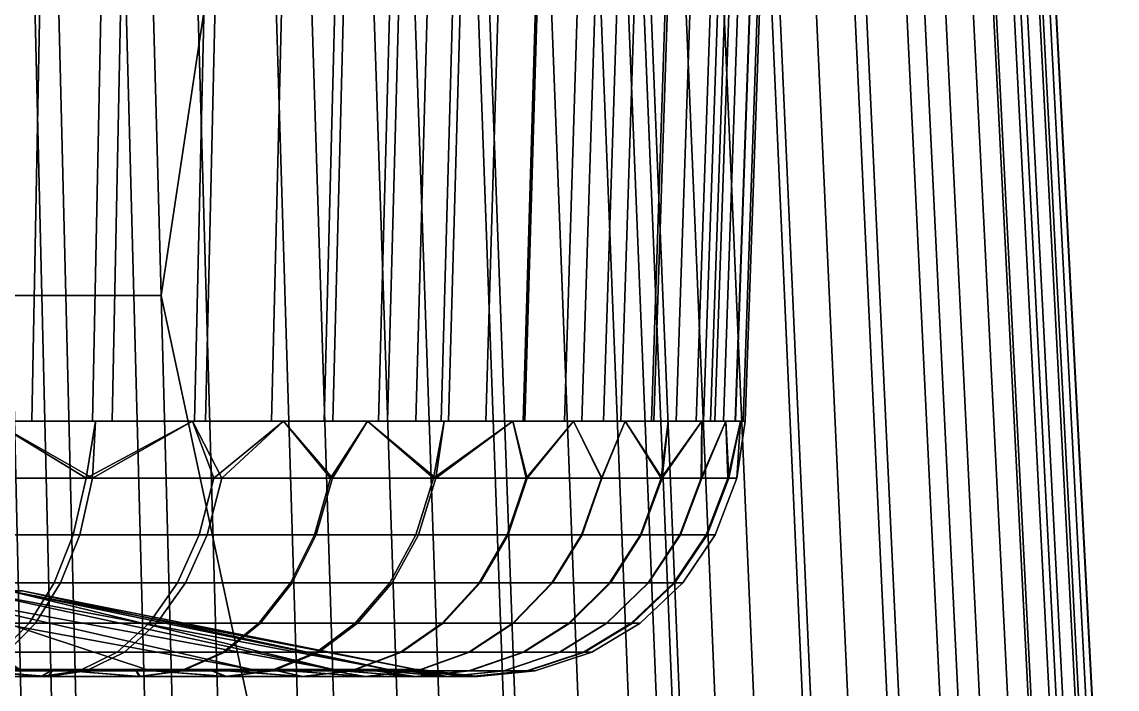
# Model space of a CAD drawing. Extents: x -14.7 to 14.7, y -21.5 to 0.1.
# Drawn here: x 6.45 to 14.72, y -17.12 to -12.08 of the extents above; entities that cross this region are included whole.
import ezdxf

# ---------------------------------------------------------------- set-up
doc = ezdxf.new("R2010")
doc.units = 0
doc.header["$MEASUREMENT"] = 0
doc.layers.add('IGES LEVEL 0', color=9, linetype='CONTINUOUS')

msp = doc.modelspace()

# ---------------------------------------------------------------- linework, layer by layer
at = {"layer": 'IGES LEVEL 0'}
for points in [[(5.6625, -14.15, 13.22), (5.5259, -7.5314, 12.9011), (6.4384, -7.5314, 12.4708), (6.5975, -14.15, 12.779)], [(6.5215, -20.7685, -13.206), (6.2143, -7.5314, -12.584), (5.8006, -7.5314, -12.78), (6.0873, -20.7685, -13.4117)], [(6.943, -20.7685, -12.9894), (6.6159, -7.5314, -12.3776), (6.2143, -7.5314, -12.584), (6.5215, -20.7685, -13.206)], [(6.5975, -14.15, 12.779), (6.4384, -7.5314, 12.4708), (7.3177, -7.5314, 11.9761), (7.4985, -14.15, 12.2721)], [(7.4695, -20.7685, -12.6939), (7.1177, -7.5314, -12.096), (6.6159, -7.5314, -12.3776), (6.943, -20.7685, -12.9894)], [(8.029, -20.7685, -12.3476), (7.6508, -7.5314, -11.766), (7.1177, -7.5314, -12.096), (7.4695, -20.7685, -12.6939)], [(7.4985, -14.15, 12.2721), (7.3177, -7.5314, 11.9761), (8.4956, -7.5314, 11.1714)], [(8.4956, -7.5314, 11.1714), (8.9155, -20.7685, 11.7236), (7.4985, -14.15, 12.2721)], [(8.6385, -20.7685, -11.9292), (8.2316, -7.5314, -11.3673), (7.6508, -7.5314, -11.766), (8.029, -20.7685, -12.3476)], [(9.4004, -20.7685, -11.3385), (8.9576, -7.5314, -10.8044), (8.2316, -7.5314, -11.3673), (8.6385, -20.7685, -11.9292)], [(8.9155, -20.7685, 11.7236), (8.4956, -7.5314, 11.1714), (9.2627, -7.5314, 10.5441), (9.7205, -20.7685, 11.0653)], [(10.2147, -20.7685, -10.6108), (9.7336, -7.5314, -10.111), (8.9576, -7.5314, -10.8044), (9.4004, -20.7685, -11.3385)], [(9.7205, -20.7685, 11.0653), (9.2627, -7.5314, 10.5441), (9.8163, -7.5314, 10.0307), (10.3015, -20.7685, 10.5265)], [(11.562, -20.7685, -9.124), (11.0174, -7.5314, -8.6943), (9.7336, -7.5314, -10.111), (10.2147, -20.7685, -10.6108)], [(10.3015, -20.7685, 10.5265), (9.8163, -7.5314, 10.0307), (10.2773, -7.5314, 9.5578), (10.7853, -20.7685, 10.0302)], [(10.7853, -20.7685, 10.0302), (10.2773, -7.5314, 9.5578), (10.6457, -7.5314, 9.1457), (11.1719, -20.7685, 9.5978)], [(11.1719, -20.7685, 9.5978), (10.6457, -7.5314, 9.1457), (10.849, -7.5314, 8.9036), (11.3853, -20.7685, 9.3437)], [(11.3853, -20.7685, 9.3437), (10.849, -7.5314, 8.9036), (10.9653, -7.5314, 8.76), (11.5073, -20.7685, 9.193)], [(11.5073, -20.7685, 9.193), (10.9653, -7.5314, 8.76), (11.2761, -7.5314, 8.3561), (11.8335, -20.7685, 8.7691)], [(12.5672, -20.7685, -7.6808), (11.9753, -7.5314, -7.319), (11.0174, -7.5314, -8.6943), (11.562, -20.7685, -9.124)], [(11.8335, -20.7685, 8.7691), (11.2761, -7.5314, 8.3561), (11.559, -7.5314, 7.9602), (12.1303, -20.7685, 8.3536)], [(12.1303, -20.7685, 8.3536), (11.559, -7.5314, 7.9602), (11.9137, -7.5314, 7.4188), (12.5026, -20.7685, 7.7855)], [(12.5026, -20.7685, 7.7855), (11.9137, -7.5314, 7.4188), (12.245, -7.5314, 6.8581), (12.8503, -20.7685, 7.1971)], [(13.1518, -20.7685, -6.6301), (12.5323, -7.5314, -6.3179), (11.9753, -7.5314, -7.319), (12.5672, -20.7685, -7.6808)], [(12.8503, -20.7685, 7.1971), (12.245, -7.5314, 6.8581), (12.6173, -7.5314, 6.1463), (13.241, -20.7685, 6.4501)], [(13.5562, -20.7685, -5.7583), (12.9177, -7.5314, -5.4871), (12.5323, -7.5314, -6.3179), (13.1518, -20.7685, -6.6301)], [(13.241, -20.7685, 6.4501), (12.6173, -7.5314, 6.1463), (13.0497, -7.5314, 5.1653), (13.6947, -20.7685, 5.4206)], [(13.858, -20.7685, -4.9884), (13.2053, -7.5314, -4.7534), (12.9177, -7.5314, -5.4871), (13.5562, -20.7685, -5.7583)], [(13.6947, -20.7685, 5.4206), (13.0497, -7.5314, 5.1653), (13.5612, -7.5314, 3.6149), (14.2315, -20.7685, 3.7936)], [(14.0738, -20.7685, -4.3424), (13.4109, -7.5314, -4.1379), (13.2053, -7.5314, -4.7534), (13.858, -20.7685, -4.9884)], [(14.2526, -20.7685, -3.7139), (13.5813, -7.5314, -3.5389), (13.4109, -7.5314, -4.1379), (14.0738, -20.7685, -4.3424)], [(14.2315, -20.7685, 3.7936), (13.5612, -7.5314, 3.6149), (13.9277, -7.5314, 1.7301), (14.6162, -20.7685, 1.8156)], [(14.3921, -20.7685, -3.1297), (13.7142, -7.5314, -2.9823), (13.5813, -7.5314, -3.5389), (14.2526, -20.7685, -3.7139)], [(14.4455, -20.7685, -2.8734), (13.7651, -7.5314, -2.738), (13.7142, -7.5314, -2.9823), (14.3921, -20.7685, -3.1297)], [(14.4965, -20.7685, -2.6038), (13.8137, -7.5314, -2.4812), (13.7651, -7.5314, -2.738), (14.4455, -20.7685, -2.8734)], [(14.5917, -20.7685, -2.0026), (13.9044, -7.5314, -1.9083), (13.8137, -7.5314, -2.4812), (14.4965, -20.7685, -2.6038)], [(14.6723, -20.7685, -1.2853), (13.9812, -7.5314, -1.2247), (13.9044, -7.5314, -1.9083), (14.5917, -20.7685, -2.0026)], [(14.6162, -20.7685, 1.8156), (13.9277, -7.5314, 1.7301), (14.0282, -7.5314, 0.4279), (14.7216, -20.7685, 0.449)], [(14.7188, -20.7685, -0.5337), (14.0255, -7.5314, -0.5086), (13.9812, -7.5314, -1.2247), (14.6723, -20.7685, -1.2853)], [(14.7216, -20.7685, 0.449), (14.0282, -7.5314, 0.4279), (14.0255, -7.5314, -0.5086), (14.7188, -20.7685, -0.5337)], [(5.9205, -11.2809, -10.4906), (5.855, -15.098, -10.3745), (6.9808, -15.098, -9.6529), (7.0589, -11.2809, -9.7609)], [(6.5964, -11.2809, 10.0792), (6.5234, -15.098, 9.9677), (5.9967, -15.098, 10.2932), (6.0638, -11.2809, 10.4084)], [(7.208, -11.2809, 9.6514), (7.1282, -15.098, 9.5446), (6.5234, -15.098, 9.9677), (6.5964, -11.2809, 10.0792)], [(7.0589, -11.2809, -9.7609), (6.9808, -15.098, -9.6529), (7.7517, -15.098, -9.0455), (7.8384, -11.2809, -9.1467)], [(7.9222, -11.2809, 9.0743), (7.8345, -15.098, 8.9739), (7.1282, -15.098, 9.5446), (7.208, -11.2809, 9.6514)], [(7.8384, -11.2809, -9.1467), (7.7517, -15.098, -9.0455), (8.332, -15.098, -8.514), (8.4253, -11.2809, -8.6092)], [(8.8289, -11.2809, 8.1948), (8.7312, -15.098, 8.1041), (7.8345, -15.098, 8.9739), (7.9222, -11.2809, 9.0743)], [(8.4253, -11.2809, -8.6092), (8.332, -15.098, -8.514), (8.7952, -15.098, -8.0346), (8.8936, -11.2809, -8.1245)], [(9.7217, -11.2809, 7.1128), (9.6141, -15.098, 7.0341), (8.7312, -15.098, 8.1041), (8.8289, -11.2809, 8.1948)], [(8.8936, -11.2809, -8.1245), (8.7952, -15.098, -8.0346), (9.1414, -15.098, -7.6383), (9.2437, -11.2809, -7.7238)], [(9.2437, -11.2809, -7.7238), (9.1414, -15.098, -7.6383), (9.2086, -15.098, -7.5573), (9.3116, -11.2809, -7.6418)], [(9.3116, -11.2809, -7.6418), (9.2086, -15.098, -7.5573), (9.4234, -15.098, -7.2876), (9.5289, -11.2809, -7.3691)], [(9.5289, -11.2809, -7.3691), (9.4234, -15.098, -7.2876), (9.671, -15.098, -6.9557), (9.7792, -11.2809, -7.0335)], [(10.3609, -11.2809, 6.1445), (10.2463, -15.098, 6.0765), (9.6141, -15.098, 7.0341), (9.7217, -11.2809, 7.1128)], [(9.7792, -11.2809, -7.0335), (9.671, -15.098, -6.9557), (9.9536, -15.098, -6.5449), (10.065, -11.2809, -6.6182)], [(10.065, -11.2809, -6.6182), (9.9536, -15.098, -6.5449), (10.2332, -15.098, -6.0985), (10.3477, -11.2809, -6.1667)], [(10.3477, -11.2809, -6.1667), (10.2332, -15.098, -6.0985), (10.5469, -15.098, -5.5384), (10.6649, -11.2809, -5.6004)], [(10.7983, -11.2809, 5.3387), (10.6788, -15.098, 5.2796), (10.2463, -15.098, 6.0765), (10.3609, -11.2809, 6.1445)], [(10.6649, -11.2809, -5.6004), (10.5469, -15.098, -5.5384), (10.8426, -15.098, -4.9343), (10.964, -11.2809, -4.9895)], [(11.0954, -11.2809, 4.6899), (10.9727, -15.098, 4.638), (10.6788, -15.098, 5.2796), (10.7983, -11.2809, 5.3387)], [(10.964, -11.2809, -4.9895), (10.8426, -15.098, -4.9343), (11.2033, -15.098, -4.0491), (11.3287, -11.2809, -4.0944)], [(11.3472, -11.2809, 4.0429), (11.2216, -15.098, 3.9982), (10.9727, -15.098, 4.638), (11.0954, -11.2809, 4.6899)], [(11.3287, -11.2809, -4.0944), (11.2033, -15.098, -4.0491), (11.598, -15.098, -2.7198), (11.7277, -11.2809, -2.7502)], [(11.5184, -11.2809, 3.5257), (11.3909, -15.098, 3.4866), (11.2216, -15.098, 3.9982), (11.3472, -11.2809, 4.0429)], [(11.6717, -11.2809, 2.979), (11.5426, -15.098, 2.946), (11.3909, -15.098, 3.4866), (11.5184, -11.2809, 3.5257)], [(11.7802, -11.2809, 2.5161), (11.6498, -15.098, 2.4882), (11.5426, -15.098, 2.946), (11.6717, -11.2809, 2.979)], [(11.7277, -11.2809, -2.7502), (11.598, -15.098, -2.7198), (11.8395, -15.098, -1.3181), (11.9719, -11.2809, -1.3329)], [(11.8144, -11.2809, 2.35), (11.6837, -15.098, 2.324), (11.6498, -15.098, 2.4882), (11.7802, -11.2809, 2.5161)], [(11.8782, -11.2809, 2.0031), (11.7468, -15.098, 1.9809), (11.6837, -15.098, 2.324), (11.8144, -11.2809, 2.35)], [(11.9691, -11.2809, 1.3578), (11.8367, -15.098, 1.3428), (11.7468, -15.098, 1.9809), (11.8782, -11.2809, 2.0031)], [(12.0284, -11.2809, 0.649), (11.8953, -15.098, 0.6418), (11.8367, -15.098, 1.3428), (11.9691, -11.2809, 1.3578)], [(11.9719, -11.2809, -1.3329), (11.8395, -15.098, -1.3181), (11.9113, -15.098, -0.1783), (12.0445, -11.2809, -0.1803)], [(12.0445, -11.2809, -0.1803), (11.9113, -15.098, -0.1783), (11.8953, -15.098, 0.6418), (12.0284, -11.2809, 0.649)], [(5.7991, -20.7685, 13.5388), (5.6625, -14.15, 13.22), (6.5975, -14.15, 12.779), (6.7567, -20.7685, 13.0872)], [(6.7567, -20.7685, 13.0872), (6.5975, -14.15, 12.779), (7.4985, -14.15, 12.2721), (7.6794, -20.7685, 12.568)], [(8.9155, -20.7685, 11.7236), (7.6794, -20.7685, 12.568), (7.4985, -14.15, 12.2721)], [(6.9319, -15.53, -9.6109), (5.8892, -15.53, -10.2828), (6.2243, -15.098, -10.1572)], [(5.9638, -15.53, 10.2398), (6.981, -15.53, 9.5752), (6.2243, -15.098, 10.1572)], [(6.2243, -15.098, -10.1572), (7.0021, -15.098, -9.6375), (6.9319, -15.53, -9.6109)], [(7.0021, -15.098, 9.6375), (6.2243, -15.098, 10.1572), (6.981, -15.53, 9.5752)], [(7.0021, -15.098, -9.6375), (7.7366, -15.098, -9.0584), (6.9319, -15.53, -9.6109)], [(7.8964, -15.53, -8.8355), (6.9319, -15.53, -9.6109), (7.7366, -15.098, -9.0584)], [(7.7366, -15.098, 9.0584), (7.0021, -15.098, 9.6375), (6.981, -15.53, 9.5752)], [(6.981, -15.53, 9.5752), (7.9586, -15.53, 8.7796), (7.7366, -15.098, 9.0584)], [(7.7366, -15.098, -9.0584), (8.4235, -15.098, -8.4235), (7.8964, -15.53, -8.8355)], [(8.4235, -15.098, 8.4235), (7.7366, -15.098, 9.0584), (7.9586, -15.53, 8.7796)], [(8.7791, -15.53, -7.9591), (7.8964, -15.53, -8.8355), (8.4235, -15.098, -8.4235)], [(7.9586, -15.53, 8.7796), (8.7934, -15.53, 7.9433), (8.4235, -15.098, 8.4235)], [(8.4235, -15.098, -8.4235), (9.0584, -15.098, -7.7366), (8.7791, -15.53, -7.9591)], [(9.0584, -15.098, 7.7366), (8.4235, -15.098, 8.4235), (8.7934, -15.53, 7.9433)], [(9.557, -15.53, -7.006), (8.7791, -15.53, -7.9591), (9.0584, -15.098, -7.7366)], [(8.7934, -15.53, 7.9433), (9.5756, -15.53, 6.9805), (9.0584, -15.098, 7.7366)], [(9.0584, -15.098, -7.7366), (9.6375, -15.098, -7.0021), (9.557, -15.53, -7.006)], [(9.6375, -15.098, 7.0021), (9.0584, -15.098, 7.7366), (9.5756, -15.53, 6.9805)], [(9.6375, -15.098, -7.0021), (10.1572, -15.098, -6.2243), (9.557, -15.53, -7.006)], [(10.2642, -15.53, -5.9215), (9.557, -15.53, -7.006), (10.1572, -15.098, -6.2243)], [(10.1572, -15.098, 6.2243), (9.6375, -15.098, 7.0021), (9.5756, -15.53, 6.9805)], [(9.5756, -15.53, 6.9805), (10.2559, -15.53, 5.936), (10.1572, -15.098, 6.2243)], [(10.1572, -15.098, -6.2243), (10.6142, -15.098, -5.4082), (10.2642, -15.53, -5.9215)], [(10.6142, -15.098, 5.4082), (10.1572, -15.098, 6.2243), (10.2559, -15.53, 5.936)], [(10.2559, -15.53, 5.936), (10.8258, -15.53, 4.8188), (10.6142, -15.098, 5.4082)], [(10.8299, -15.53, -4.8097), (10.2642, -15.53, -5.9215), (10.6142, -15.098, -5.4082)], [(10.6142, -15.098, -5.4082), (11.0058, -15.098, -4.5588), (10.8299, -15.53, -4.8097)], [(11.0058, -15.098, 4.5588), (10.6142, -15.098, 5.4082), (10.8258, -15.53, 4.8188)], [(10.8258, -15.53, 4.8188), (11.2835, -15.53, 3.6198), (11.0058, -15.098, 4.5588)], [(11.2769, -15.53, -3.6401), (10.8299, -15.53, -4.8097), (11.0058, -15.098, -4.5588)], [(11.0058, -15.098, -4.5588), (11.3296, -15.098, -3.6812), (11.2769, -15.53, -3.6401)], [(11.3296, -15.098, 3.6812), (11.0058, -15.098, 4.5588), (11.2835, -15.53, 3.6198)], [(11.3296, -15.098, -3.6812), (11.5835, -15.098, -2.7809), (11.2769, -15.53, -3.6401)], [(11.5796, -15.53, -2.5162), (11.2769, -15.53, -3.6401), (11.5835, -15.098, -2.7809)], [(11.5835, -15.098, 2.7809), (11.3296, -15.098, 3.6812), (11.2835, -15.53, 3.6198)], [(11.2835, -15.53, 3.6198), (11.5832, -15.53, 2.4998), (11.5835, -15.098, 2.7809)], [(11.5835, -15.098, -2.7809), (11.7659, -15.098, -1.8635), (11.5796, -15.53, -2.5162)], [(11.7797, -15.53, -1.288), (11.5796, -15.53, -2.5162), (11.7659, -15.098, -1.8635)], [(11.7659, -15.098, 1.8635), (11.5835, -15.098, 2.7809), (11.5832, -15.53, 2.4998)], [(11.5832, -15.53, 2.4998), (11.7883, -15.53, 1.2061), (11.7659, -15.098, 1.8635)], [(11.7659, -15.098, -1.8635), (11.8759, -15.098, -0.9347), (11.7797, -15.53, -1.288)], [(11.8759, -15.098, 0.9347), (11.7659, -15.098, 1.8635), (11.7883, -15.53, 1.2061)], [(11.8499, -15.53, -0.0118), (11.7797, -15.53, -1.288), (11.8759, -15.098, -0.9347)], [(11.7883, -15.53, 1.2061), (11.8499, -15.53, -0.0118), (11.8759, -15.098, 0.9347)], [(11.8759, -15.098, -0.9347), (11.9126, -15.098), (11.8499, -15.53, -0.0118)], [(11.9126, -15.098), (11.8759, -15.098, 0.9347), (11.8499, -15.53, -0.0118)], [(6.9319, -15.53, -9.6109), (6.8356, -15.9567, -9.4773), (5.8074, -15.9567, -10.14), (5.8892, -15.53, -10.2828)], [(5.9638, -15.53, 10.2398), (5.8809, -15.9567, 10.0975), (6.884, -15.9567, 9.4422), (6.981, -15.53, 9.5752)], [(7.8964, -15.53, -8.8355), (7.7867, -15.9567, -8.7127), (6.8356, -15.9567, -9.4773), (6.9319, -15.53, -9.6109)], [(6.981, -15.53, 9.5752), (6.884, -15.9567, 9.4422), (7.848, -15.9567, 8.6576), (7.9586, -15.53, 8.7796)], [(8.7791, -15.53, -7.9591), (8.6571, -15.9567, -7.8485), (7.7867, -15.9567, -8.7127), (7.8964, -15.53, -8.8355)], [(7.9586, -15.53, 8.7796), (7.848, -15.9567, 8.6576), (8.6712, -15.9567, 7.8329), (8.7934, -15.53, 7.9433)], [(9.557, -15.53, -7.006), (9.4242, -15.9567, -6.9086), (8.6571, -15.9567, -7.8485), (8.7791, -15.53, -7.9591)], [(8.7934, -15.53, 7.9433), (8.6712, -15.9567, 7.8329), (9.4425, -15.9567, 6.8835), (9.5756, -15.53, 6.9805)], [(10.2642, -15.53, -5.9215), (10.1216, -15.9567, -5.8393), (9.4242, -15.9567, -6.9086), (9.557, -15.53, -7.006)], [(9.5756, -15.53, 6.9805), (9.4425, -15.9567, 6.8835), (10.1134, -15.9567, 5.8536), (10.2559, -15.53, 5.936)], [(10.2559, -15.53, 5.936), (10.1134, -15.9567, 5.8536), (10.6754, -15.9567, 4.7518), (10.8258, -15.53, 4.8188)], [(10.8299, -15.53, -4.8097), (10.6794, -15.9567, -4.7429), (10.1216, -15.9567, -5.8393), (10.2642, -15.53, -5.9215)], [(10.8258, -15.53, 4.8188), (10.6754, -15.9567, 4.7518), (11.1267, -15.9567, 3.5695), (11.2835, -15.53, 3.6198)], [(11.2769, -15.53, -3.6401), (11.1202, -15.9567, -3.5896), (10.6794, -15.9567, -4.7429), (10.8299, -15.53, -4.8097)], [(11.5796, -15.53, -2.5162), (11.4187, -15.9567, -2.4813), (11.1202, -15.9567, -3.5896), (11.2769, -15.53, -3.6401)], [(11.2835, -15.53, 3.6198), (11.1267, -15.9567, 3.5695), (11.4223, -15.9567, 2.4651), (11.5832, -15.53, 2.4998)], [(11.7797, -15.53, -1.288), (11.616, -15.9567, -1.2701), (11.4187, -15.9567, -2.4813), (11.5796, -15.53, -2.5162)], [(11.5832, -15.53, 2.4998), (11.4223, -15.9567, 2.4651), (11.6245, -15.9567, 1.1894), (11.7883, -15.53, 1.2061)], [(11.8499, -15.53, -0.0118), (11.6852, -15.9567, -0.0116), (11.616, -15.9567, -1.2701), (11.7797, -15.53, -1.288)], [(11.7883, -15.53, 1.2061), (11.6245, -15.9567, 1.1894), (11.6852, -15.9567, -0.0116), (11.8499, -15.53, -0.0118)], [(6.8356, -15.9567, -9.4773), (6.6921, -16.3208, -9.2784), (5.6855, -16.3208, -9.9272), (5.8074, -15.9567, -10.14)], [(5.8809, -15.9567, 10.0975), (5.7575, -16.3208, 9.8856), (6.7396, -16.3208, 9.244), (6.884, -15.9567, 9.4422)], [(7.7867, -15.9567, -8.7127), (7.6233, -16.3208, -8.5299), (6.6921, -16.3208, -9.2784), (6.8356, -15.9567, -9.4773)], [(6.884, -15.9567, 9.4422), (6.7396, -16.3208, 9.244), (7.6833, -16.3208, 8.4759), (7.848, -15.9567, 8.6576)], [(8.6571, -15.9567, -7.8485), (8.4754, -16.3208, -7.6838), (7.6233, -16.3208, -8.5299), (7.7867, -15.9567, -8.7127)], [(7.848, -15.9567, 8.6576), (7.6833, -16.3208, 8.4759), (8.4892, -16.3208, 7.6685), (8.6712, -15.9567, 7.8329)], [(9.4242, -15.9567, -6.9086), (9.2264, -16.3208, -6.7636), (8.4754, -16.3208, -7.6838), (8.6571, -15.9567, -7.8485)], [(8.6712, -15.9567, 7.8329), (8.4892, -16.3208, 7.6685), (9.2444, -16.3208, 6.7391), (9.4425, -15.9567, 6.8835)], [(10.1216, -15.9567, -5.8393), (9.9092, -16.3208, -5.7167), (9.2264, -16.3208, -6.7636), (9.4242, -15.9567, -6.9086)], [(9.4425, -15.9567, 6.8835), (9.2444, -16.3208, 6.7391), (9.9011, -16.3208, 5.7307), (10.1134, -15.9567, 5.8536)], [(10.1134, -15.9567, 5.8536), (9.9011, -16.3208, 5.7307), (10.4514, -16.3208, 4.6521), (10.6754, -15.9567, 4.7518)], [(10.6794, -15.9567, -4.7429), (10.4553, -16.3208, -4.6434), (9.9092, -16.3208, -5.7167), (10.1216, -15.9567, -5.8393)], [(10.6754, -15.9567, 4.7518), (10.4514, -16.3208, 4.6521), (10.8932, -16.3208, 3.4946), (11.1267, -15.9567, 3.5695)], [(11.1202, -15.9567, -3.5896), (10.8869, -16.3208, -3.5142), (10.4553, -16.3208, -4.6434), (10.6794, -15.9567, -4.7429)], [(11.4187, -15.9567, -2.4813), (11.1791, -16.3208, -2.4292), (10.8869, -16.3208, -3.5142), (11.1202, -15.9567, -3.5896)], [(11.1267, -15.9567, 3.5695), (10.8932, -16.3208, 3.4946), (11.1825, -16.3208, 2.4134), (11.4223, -15.9567, 2.4651)], [(11.616, -15.9567, -1.2701), (11.3722, -16.3208, -1.2435), (11.1791, -16.3208, -2.4292), (11.4187, -15.9567, -2.4813)], [(11.4223, -15.9567, 2.4651), (11.1825, -16.3208, 2.4134), (11.3806, -16.3208, 1.1644), (11.6245, -15.9567, 1.1894)], [(11.6852, -15.9567, -0.0116), (11.44, -16.3208, -0.0114), (11.3722, -16.3208, -1.2435), (11.616, -15.9567, -1.2701)], [(11.6245, -15.9567, 1.1894), (11.3806, -16.3208, 1.1644), (11.44, -16.3208, -0.0114), (11.6852, -15.9567, -0.0116)], [(5.5854, -16.3793, -3.2247), (4.9406, -16.3793, -4.1456), (8.1857, -16.9742, -4.726)], [(6.429, -16.9742, -6.9288), (8.1857, -16.9742, -4.726), (4.9406, -16.3793, -4.1456)], [(6.6921, -16.3208, -9.2784), (6.5033, -16.6257, -9.0166), (5.5251, -16.6257, -9.6471), (5.6855, -16.3208, -9.9272)], [(8.1857, -16.9742, -4.726), (8.7987, -16.9742, -3.4532), (5.5854, -16.3793, -3.2247)], [(7.3899, -16.9742, 5.8933), (6.429, -16.9742, 6.9288), (5.5854, -16.3793, 3.2247)], [(5.5854, -16.3793, 3.2247), (6.0605, -16.3793, 2.2058), (8.7987, -16.9742, 3.4532)], [(6.0605, -16.3793, -2.2058), (5.5854, -16.3793, -3.2247), (8.7987, -16.9742, -3.4532)], [(8.7987, -16.9742, 3.4532), (7.3899, -16.9742, 5.8933), (5.5854, -16.3793, 3.2247)], [(5.7575, -16.3208, 9.8856), (5.595, -16.6257, 9.6067), (6.5494, -16.6257, 8.9832), (6.7396, -16.3208, 9.244)], [(8.7987, -16.9742, -3.4532), (9.2151, -16.9742, -2.1033), (6.0605, -16.3793, -2.2058)], [(6.0605, -16.3793, 2.2058), (6.3515, -16.3793, 1.1199), (8.7987, -16.9742, 3.4532)], [(6.3515, -16.3793, -1.1199), (6.0605, -16.3793, -2.2058), (9.2151, -16.9742, -2.1033)], [(6.3515, -16.3793, 1.1199), (6.4495, -16.3793), (9.4256, -16.9742, 0.7064)], [(6.4495, -16.3793), (6.3515, -16.3793, -1.1199), (9.2151, -16.9742, -2.1033)], [(9.4256, -16.9742, 0.7064), (8.7987, -16.9742, 3.4532), (6.3515, -16.3793, 1.1199)], [(9.2151, -16.9742, -2.1033), (9.4256, -16.9742, 0.7064), (6.4495, -16.3793)], [(7.6233, -16.3208, -8.5299), (7.4082, -16.6257, -8.2892), (6.5033, -16.6257, -9.0166), (6.6921, -16.3208, -9.2784)], [(6.7396, -16.3208, 9.244), (6.5494, -16.6257, 8.9832), (7.4665, -16.6257, 8.2367), (7.6833, -16.3208, 8.4759)], [(8.4754, -16.3208, -7.6838), (8.2363, -16.6257, -7.467), (7.4082, -16.6257, -8.2892), (7.6233, -16.3208, -8.5299)], [(7.6833, -16.3208, 8.4759), (7.4665, -16.6257, 8.2367), (8.2497, -16.6257, 7.4522), (8.4892, -16.3208, 7.6685)], [(9.2264, -16.3208, -6.7636), (8.9661, -16.6257, -6.5728), (8.2363, -16.6257, -7.467), (8.4754, -16.3208, -7.6838)], [(8.4892, -16.3208, 7.6685), (8.2497, -16.6257, 7.4522), (8.9835, -16.6257, 6.5489), (9.2444, -16.3208, 6.7391)], [(9.9092, -16.3208, -5.7167), (9.6296, -16.6257, -5.5554), (8.9661, -16.6257, -6.5728), (9.2264, -16.3208, -6.7636)], [(9.2444, -16.3208, 6.7391), (8.9835, -16.6257, 6.5489), (9.6218, -16.6257, 5.569), (9.9011, -16.3208, 5.7307)], [(9.9011, -16.3208, 5.7307), (9.6218, -16.6257, 5.569), (10.1565, -16.6257, 4.5208), (10.4514, -16.3208, 4.6521)], [(10.4553, -16.3208, -4.6434), (10.1603, -16.6257, -4.5123), (9.6296, -16.6257, -5.5554), (9.9092, -16.3208, -5.7167)], [(10.4514, -16.3208, 4.6521), (10.1565, -16.6257, 4.5208), (10.5858, -16.6257, 3.396), (10.8932, -16.3208, 3.4946)], [(10.8869, -16.3208, -3.5142), (10.5797, -16.6257, -3.4151), (10.1603, -16.6257, -4.5123), (10.4553, -16.3208, -4.6434)], [(11.1791, -16.3208, -2.4292), (10.8637, -16.6257, -2.3607), (10.5797, -16.6257, -3.4151), (10.8869, -16.3208, -3.5142)], [(10.8932, -16.3208, 3.4946), (10.5858, -16.6257, 3.396), (10.867, -16.6257, 2.3453), (11.1825, -16.3208, 2.4134)], [(11.3722, -16.3208, -1.2435), (11.0513, -16.6257, -1.2084), (10.8637, -16.6257, -2.3607), (11.1791, -16.3208, -2.4292)], [(11.1825, -16.3208, 2.4134), (10.867, -16.6257, 2.3453), (11.0595, -16.6257, 1.1316), (11.3806, -16.3208, 1.1644)], [(11.44, -16.3208, -0.0114), (11.1172, -16.6257, -0.0111), (11.0513, -16.6257, -1.2084), (11.3722, -16.3208, -1.2435)], [(11.3806, -16.3208, 1.1644), (11.0595, -16.6257, 1.1316), (11.1172, -16.6257, -0.0111), (11.44, -16.3208, -0.0114)], [(6.5033, -16.6257, -9.0166), (6.2905, -16.8434, -8.7216), (5.3443, -16.8434, -9.3315), (5.5251, -16.6257, -9.6471)], [(5.595, -16.6257, 9.6067), (5.412, -16.8434, 9.2924), (6.3351, -16.8434, 8.6893), (6.5494, -16.6257, 8.9832)], [(7.4082, -16.6257, -8.2892), (7.1659, -16.8434, -8.018), (6.2905, -16.8434, -8.7216), (6.5033, -16.6257, -9.0166)], [(6.5494, -16.6257, 8.9832), (6.3351, -16.8434, 8.6893), (7.2222, -16.8434, 7.9673), (7.4665, -16.6257, 8.2367)], [(8.2363, -16.6257, -7.467), (7.9668, -16.8434, -7.2227), (7.1659, -16.8434, -8.018), (7.4082, -16.6257, -8.2892)], [(7.4665, -16.6257, 8.2367), (7.2222, -16.8434, 7.9673), (7.9798, -16.8434, 7.2084), (8.2497, -16.6257, 7.4522)], [(8.9661, -16.6257, -6.5728), (8.6727, -16.8434, -6.3578), (7.9668, -16.8434, -7.2227), (8.2363, -16.6257, -7.467)], [(8.2497, -16.6257, 7.4522), (7.9798, -16.8434, 7.2084), (8.6896, -16.8434, 6.3347), (8.9835, -16.6257, 6.5489)], [(9.6296, -16.6257, -5.5554), (9.3146, -16.8434, -5.3737), (8.6727, -16.8434, -6.3578), (8.9661, -16.6257, -6.5728)], [(8.9835, -16.6257, 6.5489), (8.6896, -16.8434, 6.3347), (9.307, -16.8434, 5.3868), (9.6218, -16.6257, 5.569)], [(9.6218, -16.6257, 5.569), (9.307, -16.8434, 5.3868), (9.8242, -16.8434, 4.3729), (10.1565, -16.6257, 4.5208)], [(10.1603, -16.6257, -4.5123), (9.8279, -16.8434, -4.3647), (9.3146, -16.8434, -5.3737), (9.6296, -16.6257, -5.5554)], [(10.1565, -16.6257, 4.5208), (9.8242, -16.8434, 4.3729), (10.2395, -16.8434, 3.2849), (10.5858, -16.6257, 3.396)], [(10.5797, -16.6257, -3.4151), (10.2336, -16.8434, -3.3034), (9.8279, -16.8434, -4.3647), (10.1603, -16.6257, -4.5123)], [(10.8637, -16.6257, -2.3607), (10.5083, -16.8434, -2.2834), (10.2336, -16.8434, -3.3034), (10.5797, -16.6257, -3.4151)], [(10.5858, -16.6257, 3.396), (10.2395, -16.8434, 3.2849), (10.5115, -16.8434, 2.2685), (10.867, -16.6257, 2.3453)], [(11.0513, -16.6257, -1.2084), (10.6898, -16.8434, -1.1689), (10.5083, -16.8434, -2.2834), (10.8637, -16.6257, -2.3607)], [(10.867, -16.6257, 2.3453), (10.5115, -16.8434, 2.2685), (10.6977, -16.8434, 1.0945), (11.0595, -16.6257, 1.1316)], [(11.1172, -16.6257, -0.0111), (10.7535, -16.8434, -0.0107), (10.6898, -16.8434, -1.1689), (11.0513, -16.6257, -1.2084)], [(11.0595, -16.6257, 1.1316), (10.6977, -16.8434, 1.0945), (10.7535, -16.8434, -0.0107), (11.1172, -16.6257, -0.0111)], [(7.1659, -16.8434, -8.018), (6.8796, -16.9857, -7.6977), (6.0392, -16.9857, -8.3732), (6.2905, -16.8434, -8.7216)], [(6.3351, -16.8434, 8.6893), (6.0821, -16.9857, 8.3422), (6.9337, -16.9857, 7.649), (7.2222, -16.8434, 7.9673)], [(7.9668, -16.8434, -7.2227), (7.6485, -16.9857, -6.9342), (6.8796, -16.9857, -7.6977), (7.1659, -16.8434, -8.018)], [(7.2222, -16.8434, 7.9673), (6.9337, -16.9857, 7.649), (7.661, -16.9857, 6.9204), (7.9798, -16.8434, 7.2084)], [(8.6727, -16.8434, -6.3578), (8.3263, -16.9857, -6.1038), (7.6485, -16.9857, -6.9342), (7.9668, -16.8434, -7.2227)], [(7.9798, -16.8434, 7.2084), (7.661, -16.9857, 6.9204), (8.3425, -16.9857, 6.0816), (8.6896, -16.8434, 6.3347)], [(9.3146, -16.8434, -5.3737), (8.9425, -16.9857, -5.159), (8.3263, -16.9857, -6.1038), (8.6727, -16.8434, -6.3578)], [(8.6896, -16.8434, 6.3347), (8.3425, -16.9857, 6.0816), (8.9352, -16.9857, 5.1716), (9.307, -16.8434, 5.3868)], [(9.307, -16.8434, 5.3868), (8.9352, -16.9857, 5.1716), (9.4318, -16.9857, 4.1982), (9.8242, -16.8434, 4.3729)], [(9.8279, -16.8434, -4.3647), (9.4353, -16.9857, -4.1904), (8.9425, -16.9857, -5.159), (9.3146, -16.8434, -5.3737)], [(9.8242, -16.8434, 4.3729), (9.4318, -16.9857, 4.1982), (9.8305, -16.9857, 3.1536), (10.2395, -16.8434, 3.2849)], [(10.2336, -16.8434, -3.3034), (9.8247, -16.9857, -3.1714), (9.4353, -16.9857, -4.1904), (9.8279, -16.8434, -4.3647)], [(10.5083, -16.8434, -2.2834), (10.0885, -16.9857, -2.1922), (9.8247, -16.9857, -3.1714), (10.2336, -16.8434, -3.3034)], [(10.2395, -16.8434, 3.2849), (9.8305, -16.9857, 3.1536), (10.0916, -16.9857, 2.1779), (10.5115, -16.8434, 2.2685)], [(10.6898, -16.8434, -1.1689), (10.2627, -16.9857, -1.1222), (10.0885, -16.9857, -2.1922), (10.5083, -16.8434, -2.2834)], [(10.5115, -16.8434, 2.2685), (10.0916, -16.9857, 2.1779), (10.2703, -16.9857, 1.0508), (10.6977, -16.8434, 1.0945)], [(10.7535, -16.8434, -0.0107), (10.3239, -16.9857, -0.0103), (10.2627, -16.9857, -1.1222), (10.6898, -16.8434, -1.1689)], [(10.6977, -16.8434, 1.0945), (10.2703, -16.9857, 1.0508), (10.3239, -16.9857, -0.0103), (10.7535, -16.8434, -0.0107)], [(5.7877, -17.0281, -8.0246), (6.5931, -17.0281, -7.3771), (5.9963, -16.9742, -7.3065)], [(6.8796, -16.9857, -7.6977), (6.5931, -17.0281, -7.3771), (5.7877, -17.0281, -8.0246), (6.0392, -16.9857, -8.3732)], [(6.645, -17.0281, 7.3305), (5.8288, -17.0281, 7.9948), (5.9963, -16.9742, 7.3065)], [(6.0821, -16.9857, 8.3422), (5.8288, -17.0281, 7.9948), (6.645, -17.0281, 7.3305), (6.9337, -16.9857, 7.649)], [(5.9963, -16.9742, 7.3065), (6.6836, -16.9742, 6.6836), (6.645, -17.0281, 7.3305)], [(6.6836, -16.9742, -6.6836), (5.9963, -16.9742, -7.3065), (6.5931, -17.0281, -7.3771)], [(6.429, -16.9742, -6.9288), (7.3899, -16.9742, -5.8933), (8.1857, -16.9742, -4.726)], [(6.5931, -17.0281, -7.3771), (7.33, -17.0281, -6.6454), (6.6836, -16.9742, -6.6836)], [(7.6485, -16.9857, -6.9342), (7.33, -17.0281, -6.6454), (6.5931, -17.0281, -7.3771), (6.8796, -16.9857, -7.6977)], [(7.342, -17.0281, 6.6322), (6.645, -17.0281, 7.3305), (6.6836, -16.9742, 6.6836)], [(6.9337, -16.9857, 7.649), (6.645, -17.0281, 7.3305), (7.342, -17.0281, 6.6322), (7.661, -16.9857, 6.9204)], [(6.6836, -16.9742, 6.6836), (7.3065, -16.9742, 5.9963), (7.342, -17.0281, 6.6322)], [(7.3065, -16.9742, -5.9963), (6.6836, -16.9742, -6.6836), (7.33, -17.0281, -6.6454)], [(7.3065, -16.9742, 5.9963), (7.8591, -16.9742, 5.2513), (7.9951, -17.0281, 5.8283)], [(7.8591, -16.9742, -5.2513), (7.3065, -16.9742, -5.9963), (7.9796, -17.0281, -5.8496)], [(7.33, -17.0281, -6.6454), (7.9796, -17.0281, -5.8496), (7.3065, -16.9742, -5.9963)], [(7.9951, -17.0281, 5.8283), (7.342, -17.0281, 6.6322), (7.3065, -16.9742, 5.9963)], [(8.3263, -16.9857, -6.1038), (7.9796, -17.0281, -5.8496), (7.33, -17.0281, -6.6454), (7.6485, -16.9857, -6.9342)], [(7.661, -16.9857, 6.9204), (7.342, -17.0281, 6.6322), (7.9951, -17.0281, 5.8283), (8.3425, -16.9857, 6.0816)], [(8.7987, -16.9742, 3.4532), (8.1857, -16.9742, 4.726), (7.3899, -16.9742, 5.8933)], [(7.8591, -16.9742, 5.2513), (8.336, -16.9742, 4.4557), (8.5631, -17.0281, 4.9563)], [(8.336, -16.9742, -4.4557), (7.8591, -16.9742, -5.2513), (8.5701, -17.0281, -4.9442)], [(7.9796, -17.0281, -5.8496), (8.5701, -17.0281, -4.9442), (7.8591, -16.9742, -5.2513)], [(8.5631, -17.0281, 4.9563), (7.9951, -17.0281, 5.8283), (7.8591, -16.9742, 5.2513)], [(8.9425, -16.9857, -5.159), (8.5701, -17.0281, -4.9442), (7.9796, -17.0281, -5.8496), (8.3263, -16.9857, -6.1038)], [(8.3425, -16.9857, 6.0816), (7.9951, -17.0281, 5.8283), (8.5631, -17.0281, 4.9563), (8.9352, -16.9857, 5.1716)], [(8.336, -16.9742, 4.4557), (8.7326, -16.9742, 3.6171), (9.039, -17.0281, 4.0234)], [(8.7326, -16.9742, -3.6171), (8.336, -16.9742, -4.4557), (9.0424, -17.0281, -4.0159)], [(8.5701, -17.0281, -4.9442), (9.0424, -17.0281, -4.0159), (8.336, -16.9742, -4.4557)], [(9.039, -17.0281, 4.0234), (8.5631, -17.0281, 4.9563), (8.336, -16.9742, 4.4557)], [(8.9352, -16.9857, 5.1716), (8.5631, -17.0281, 4.9563), (9.039, -17.0281, 4.0234), (9.4318, -16.9857, 4.1982)], [(9.4353, -16.9857, -4.1904), (9.0424, -17.0281, -4.0159), (8.5701, -17.0281, -4.9442), (8.9425, -16.9857, -5.159)], [(8.7326, -16.9742, 3.6171), (9.045, -16.9742, 2.7438), (9.4211, -17.0281, 3.0223)], [(9.045, -16.9742, -2.7438), (8.7326, -16.9742, -3.6171), (9.4156, -17.0281, -3.0393)], [(9.0424, -17.0281, -4.0159), (9.4156, -17.0281, -3.0393), (8.7326, -16.9742, -3.6171)], [(9.4211, -17.0281, 3.0223), (9.039, -17.0281, 4.0234), (8.7326, -16.9742, 3.6171)], [(9.4256, -16.9742, 0.7064), (9.2151, -16.9742, 2.1033), (8.7987, -16.9742, 3.4532)], [(9.4318, -16.9857, 4.1982), (9.039, -17.0281, 4.0234), (9.4211, -17.0281, 3.0223), (9.8305, -16.9857, 3.1536)], [(9.8247, -16.9857, -3.1714), (9.4156, -17.0281, -3.0393), (9.0424, -17.0281, -4.0159), (9.4353, -16.9857, -4.1904)], [(9.045, -16.9742, 2.7438), (9.2704, -16.9742, 1.844), (9.6713, -17.0281, 2.0872)], [(9.2704, -16.9742, -1.844), (9.045, -16.9742, -2.7438), (9.6684, -17.0281, -2.1009)], [(9.4156, -17.0281, -3.0393), (9.6684, -17.0281, -2.1009), (9.045, -16.9742, -2.7438)], [(9.6713, -17.0281, 2.0872), (9.4211, -17.0281, 3.0223), (9.045, -16.9742, 2.7438)], [(9.2151, -16.9742, -2.1033), (9.4256, -16.9742, -0.7064), (9.4256, -16.9742, 0.7064)], [(9.2704, -16.9742, 1.844), (9.4065, -16.9742, 0.9265), (9.8426, -17.0281, 1.0071)], [(9.4065, -16.9742, -0.9265), (9.2704, -16.9742, -1.844), (9.8354, -17.0281, -1.0754)], [(9.6684, -17.0281, -2.1009), (9.8354, -17.0281, -1.0754), (9.2704, -16.9742, -1.844)], [(9.8426, -17.0281, 1.0071), (9.6713, -17.0281, 2.0872), (9.2704, -16.9742, 1.844)], [(9.4065, -16.9742, 0.9265), (9.4521, -16.9742), (9.894, -17.0281, -0.0099)], [(9.4521, -16.9742), (9.4065, -16.9742, -0.9265), (9.894, -17.0281, -0.0099)], [(9.8354, -17.0281, -1.0754), (9.894, -17.0281, -0.0099), (9.4065, -16.9742, -0.9265)], [(9.894, -17.0281, -0.0099), (9.8426, -17.0281, 1.0071), (9.4065, -16.9742, 0.9265)], [(10.0885, -16.9857, -2.1922), (9.6684, -17.0281, -2.1009), (9.4156, -17.0281, -3.0393), (9.8247, -16.9857, -3.1714)], [(9.8305, -16.9857, 3.1536), (9.4211, -17.0281, 3.0223), (9.6713, -17.0281, 2.0872), (10.0916, -16.9857, 2.1779)], [(10.2627, -16.9857, -1.1222), (9.8354, -17.0281, -1.0754), (9.6684, -17.0281, -2.1009), (10.0885, -16.9857, -2.1922)], [(10.0916, -16.9857, 2.1779), (9.6713, -17.0281, 2.0872), (9.8426, -17.0281, 1.0071), (10.2703, -16.9857, 1.0508)], [(10.3239, -16.9857, -0.0103), (9.894, -17.0281, -0.0099), (9.8354, -17.0281, -1.0754), (10.2627, -16.9857, -1.1222)], [(10.2703, -16.9857, 1.0508), (9.8426, -17.0281, 1.0071), (9.894, -17.0281, -0.0099), (10.3239, -16.9857, -0.0103)]]:
    msp.add_3dface(points, dxfattribs=at)

doc.saveas('drawing.dxf')
